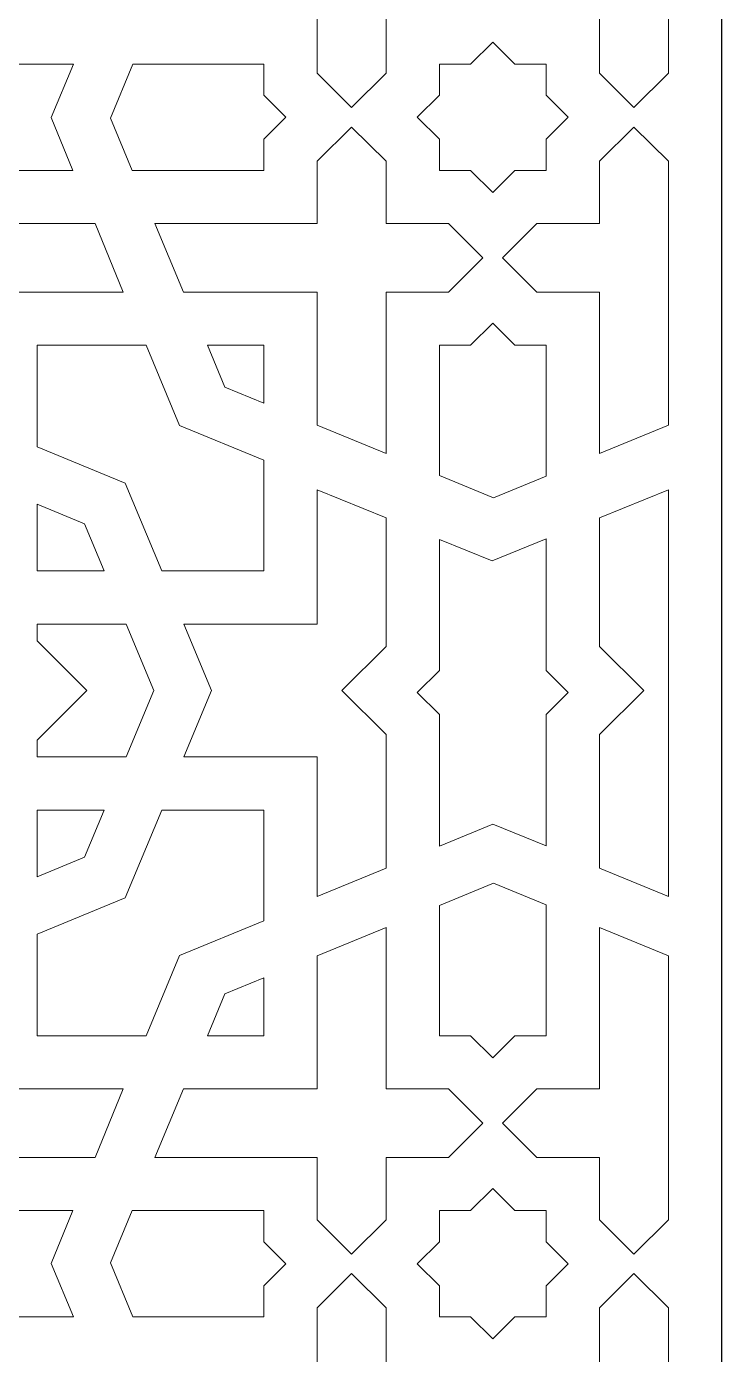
# Model space of a CAD drawing. Header units: millimetres. Extents: x -336 to 403, y -1299 to 1030.
# Drawn here: x 82 to 403, y -706 to -92 of the extents above; entities that cross this region are included whole.
import ezdxf

# ---------------------------------------------------------------- set-up
doc = ezdxf.new("R2010")
doc.units = ezdxf.units.MM
doc.header["$MEASUREMENT"] = 0
doc.layers.add('Plan 1', color=7, linetype='Continuous')

msp = doc.modelspace()

# ---------------------------------------------------------------- linework, layer by layer
msp.add_lwpolyline([(-335.87, 1030.36), (403.21, 1030.36), (403.21, -1298.6), (-335.87, -1298.6)], close=True)
at = {"layer": 'Plan 1', "color": 250, "lineweight": 20}
for points, knots in [([(248.23, -53.44), (248.23, -53.44), (277.12, -53.44), (277.12, -53.44), (277.12, -53.44), (277.12, -53.44), (293.02, -69.27), (293.02, -69.27), (293.02, -69.27), (293.02, -69.27), (277.12, -85.1), (277.12, -85.1), (277.12, -85.1), (277.12, -85.1), (248.23, -85.1), (248.23, -85.1), (248.23, -85.1), (248.23, -85.1), (248.23, -85.1), (248.23, -85.1), (248.23, -85.1), (248.23, -85.1), (248.23, -85.1), (248.23, -85.1), (248.23, -85.1), (248.23, -85.1), (248.23, -113.85), (248.23, -113.85), (248.23, -113.85), (248.23, -113.85), (232.32, -129.68), (232.32, -129.68), (232.32, -129.68), (232.32, -129.68), (216.42, -113.85), (216.42, -113.85), (216.42, -113.85), (216.42, -113.85), (216.42, -85.1), (216.42, -85.1), (216.42, -85.1), (216.42, -85.1), (142.28, -85.1), (142.28, -85.1), (142.28, -85.1), (142.28, -85.1), (142.28, -85.1), (142.28, -85.1), (142.28, -85.1), (142.28, -85.1), (141.46, -85.1), (141.46, -85.1), (141.46, -85.1), (141.46, -85.1), (154.64, -53.44), (154.64, -53.44), (154.64, -53.44), (154.64, -53.44), (155.46, -53.44), (155.46, -53.44), (155.46, -53.44), (155.46, -53.44), (155.46, -53.44), (155.46, -53.44), (155.46, -53.44), (155.46, -53.44), (216.42, -53.44), (216.42, -53.44), (216.42, -53.44), (216.42, -53.44), (216.42, 7.23), (216.42, 7.23), (216.42, 7.23), (216.42, 7.23), (216.42, 7.23), (216.42, 7.23), (216.42, 7.23), (216.42, 7.23), (216.42, 8.05), (216.42, 8.05), (216.42, 8.05), (216.42, 8.05), (248.23, 21.16), (248.23, 21.16), (248.23, 21.16), (248.23, 21.16), (248.23, 20.35), (248.23, 20.35), (248.23, 20.35), (248.23, 20.35), (248.23, 20.35), (248.23, 20.35), (248.23, 20.35), (248.23, 20.35), (248.23, -53.44), (248.23, -53.44)], [0, 0, 0, 0, 0.04, 0.04, 0.04, 0.04, 0.08, 0.08, 0.08, 0.08, 0.12, 0.12, 0.12, 0.12, 0.16, 0.16, 0.16, 0.16, 0.2, 0.2, 0.2, 0.2, 0.24, 0.24, 0.24, 0.24, 0.28, 0.28, 0.28, 0.28, 0.32, 0.32, 0.32, 0.32, 0.36, 0.36, 0.36, 0.36, 0.4, 0.4, 0.4, 0.4, 0.44, 0.44, 0.44, 0.44, 0.48, 0.48, 0.48, 0.48, 0.52, 0.52, 0.52, 0.52, 0.56, 0.56, 0.56, 0.56, 0.6, 0.6, 0.6, 0.6, 0.64, 0.64, 0.64, 0.64, 0.68, 0.68, 0.68, 0.68, 0.72, 0.72, 0.72, 0.72, 0.76, 0.76, 0.76, 0.76, 0.8, 0.8, 0.8, 0.8, 0.84, 0.84, 0.84, 0.84, 0.88, 0.88, 0.88, 0.88, 0.92, 0.92, 0.92, 0.92, 1, 1, 1, 1]), ([(346.86, -53.44), (346.86, -53.44), (317.97, -53.44), (317.97, -53.44), (317.97, -53.44), (317.97, -53.44), (302.07, -69.27), (302.07, -69.27), (302.07, -69.27), (302.07, -69.27), (317.97, -85.1), (317.97, -85.1), (317.97, -85.1), (317.97, -85.1), (346.86, -85.1), (346.86, -85.1), (346.86, -85.1), (346.86, -85.1), (346.86, -85.1), (346.86, -85.1), (346.86, -85.1), (346.86, -85.1), (346.86, -85.1), (346.86, -85.1), (346.86, -85.1), (346.86, -85.1), (346.86, -113.85), (346.86, -113.85), (346.86, -113.85), (346.86, -113.85), (362.77, -129.68), (362.77, -129.68), (362.77, -129.68), (362.77, -129.68), (378.67, -113.85), (378.67, -113.85), (378.67, -113.85), (378.67, -113.85), (378.67, -85.1), (378.67, -85.1), (378.67, -85.1), (378.67, -85.1), (378.67, -53.44), (378.67, -53.44), (378.67, -53.44), (378.67, -53.44), (378.67, 7.23), (378.67, 7.23), (378.67, 7.23), (378.67, 7.23), (378.67, 7.23), (378.67, 7.23), (378.67, 7.23), (378.67, 7.23), (378.67, 8.05), (378.67, 8.05), (378.67, 8.05), (378.67, 8.05), (346.86, 21.16), (346.86, 21.16), (346.86, 21.16), (346.86, 21.16), (346.86, 20.35), (346.86, 20.35), (346.86, 20.35), (346.86, 20.35), (346.86, 20.35), (346.86, 20.35), (346.86, 20.35), (346.86, 20.35), (346.86, -53.44), (346.86, -53.44)], [0, 0, 0, 0, 0.052632, 0.052632, 0.052632, 0.052632, 0.105263, 0.105263, 0.105263, 0.105263, 0.157895, 0.157895, 0.157895, 0.157895, 0.210526, 0.210526, 0.210526, 0.210526, 0.263158, 0.263158, 0.263158, 0.263158, 0.315789, 0.315789, 0.315789, 0.315789, 0.368421, 0.368421, 0.368421, 0.368421, 0.421053, 0.421053, 0.421053, 0.421053, 0.473684, 0.473684, 0.473684, 0.473684, 0.526316, 0.526316, 0.526316, 0.526316, 0.578947, 0.578947, 0.578947, 0.578947, 0.631579, 0.631579, 0.631579, 0.631579, 0.684211, 0.684211, 0.684211, 0.684211, 0.736842, 0.736842, 0.736842, 0.736842, 0.789474, 0.789474, 0.789474, 0.789474, 0.842105, 0.842105, 0.842105, 0.842105, 0.894737, 0.894737, 0.894737, 0.894737, 1, 1, 1, 1]), ([(22.17, -109.64), (22.17, -109.64), (32.39, -99.48), (32.39, -99.48), (32.39, -99.48), (32.39, -99.48), (42.6, -109.64), (42.6, -109.64), (42.6, -109.64), (42.6, -109.64), (103.77, -109.64), (103.77, -109.64), (103.77, -109.64), (103.77, -109.64), (93.53, -134.25), (93.53, -134.25), (93.53, -134.25), (93.53, -134.25), (103.57, -158.73), (103.57, -158.73), (103.57, -158.73), (103.57, -158.73), (42.6, -158.73), (42.6, -158.73), (42.6, -158.73), (42.6, -158.73), (32.39, -168.89), (32.39, -168.89), (32.39, -168.89), (32.39, -168.89), (22.17, -158.73), (22.17, -158.73), (22.17, -158.73), (22.17, -158.73), (-38.99, -158.73), (-38.99, -158.73), (-38.99, -158.73), (-38.99, -158.73), (-28.66, -133.9), (-28.66, -133.9), (-28.66, -133.9), (-28.66, -133.9), (-38.62, -109.64), (-38.62, -109.64), (-38.62, -109.64), (-38.62, -109.64), (22.17, -109.64), (22.17, -109.64)], [0, 0, 0, 0, 0.076923, 0.076923, 0.076923, 0.076923, 0.153846, 0.153846, 0.153846, 0.153846, 0.230769, 0.230769, 0.230769, 0.230769, 0.307692, 0.307692, 0.307692, 0.307692, 0.384615, 0.384615, 0.384615, 0.384615, 0.461538, 0.461538, 0.461538, 0.461538, 0.538462, 0.538462, 0.538462, 0.538462, 0.615385, 0.615385, 0.615385, 0.615385, 0.692308, 0.692308, 0.692308, 0.692308, 0.769231, 0.769231, 0.769231, 0.769231, 0.846154, 0.846154, 0.846154, 0.846154, 1, 1, 1, 1]), ([(322.2, -158.73), (322.2, -158.73), (307.76, -158.73), (307.76, -158.73), (307.76, -158.73), (307.76, -158.73), (297.54, -168.89), (297.54, -168.89), (297.54, -168.89), (297.54, -168.89), (287.33, -158.73), (287.33, -158.73), (287.33, -158.73), (287.33, -158.73), (272.89, -158.73), (272.89, -158.73), (272.89, -158.73), (272.89, -158.73), (272.89, -144.35), (272.89, -144.35), (272.89, -144.35), (272.89, -144.35), (262.67, -134.18), (262.67, -134.18), (262.67, -134.18), (262.67, -134.18), (272.89, -124.02), (272.89, -124.02), (272.89, -124.02), (272.89, -124.02), (272.89, -109.64), (272.89, -109.64), (272.89, -109.64), (272.89, -109.64), (287.33, -109.64), (287.33, -109.64), (287.33, -109.64), (287.33, -109.64), (297.54, -99.48), (297.54, -99.48), (297.54, -99.48), (297.54, -99.48), (307.76, -109.64), (307.76, -109.64), (307.76, -109.64), (307.76, -109.64), (322.2, -109.64), (322.2, -109.64), (322.2, -109.64), (322.2, -109.64), (322.2, -124.02), (322.2, -124.02), (322.2, -124.02), (322.2, -124.02), (332.42, -134.18), (332.42, -134.18), (332.42, -134.18), (332.42, -134.18), (322.2, -144.35), (322.2, -144.35), (322.2, -144.35), (322.2, -144.35), (322.2, -158.73), (322.2, -158.73)], [0, 0, 0, 0, 0.058824, 0.058824, 0.058824, 0.058824, 0.117647, 0.117647, 0.117647, 0.117647, 0.176471, 0.176471, 0.176471, 0.176471, 0.235294, 0.235294, 0.235294, 0.235294, 0.294118, 0.294118, 0.294118, 0.294118, 0.352941, 0.352941, 0.352941, 0.352941, 0.411765, 0.411765, 0.411765, 0.411765, 0.470588, 0.470588, 0.470588, 0.470588, 0.529412, 0.529412, 0.529412, 0.529412, 0.588235, 0.588235, 0.588235, 0.588235, 0.647059, 0.647059, 0.647059, 0.647059, 0.705882, 0.705882, 0.705882, 0.705882, 0.764706, 0.764706, 0.764706, 0.764706, 0.823529, 0.823529, 0.823529, 0.823529, 0.882353, 0.882353, 0.882353, 0.882353, 1, 1, 1, 1]), ([(191.76, -109.64), (191.76, -109.64), (191.76, -124.02), (191.76, -124.02), (191.76, -124.02), (191.76, -124.02), (201.97, -134.18), (201.97, -134.18), (201.97, -134.18), (201.97, -134.18), (191.76, -144.35), (191.76, -144.35), (191.76, -144.35), (191.76, -144.35), (191.76, -158.73), (191.76, -158.73), (191.76, -158.73), (191.76, -158.73), (130.91, -158.73), (130.91, -158.73), (130.91, -158.73), (130.91, -158.73), (120.87, -134.59), (120.87, -134.59), (120.87, -134.59), (120.87, -134.59), (131.25, -109.64), (131.25, -109.64), (131.25, -109.64), (131.25, -109.64), (191.76, -109.64), (191.76, -109.64)], [0, 0, 0, 0, 0.111111, 0.111111, 0.111111, 0.111111, 0.222222, 0.222222, 0.222222, 0.222222, 0.333333, 0.333333, 0.333333, 0.333333, 0.444444, 0.444444, 0.444444, 0.444444, 0.555556, 0.555556, 0.555556, 0.555556, 0.666667, 0.666667, 0.666667, 0.666667, 0.777778, 0.777778, 0.777778, 0.777778, 1, 1, 1, 1]), ([(248.23, -214.93), (248.23, -214.93), (277.12, -214.93), (277.12, -214.93), (277.12, -214.93), (277.12, -214.93), (293.02, -199.1), (293.02, -199.1), (293.02, -199.1), (293.02, -199.1), (277.12, -183.27), (277.12, -183.27), (277.12, -183.27), (277.12, -183.27), (248.23, -183.27), (248.23, -183.27), (248.23, -183.27), (248.23, -183.27), (248.23, -183.27), (248.23, -183.27), (248.23, -183.27), (248.23, -183.27), (248.23, -183.27), (248.23, -183.27), (248.23, -183.27), (248.23, -183.27), (248.23, -154.52), (248.23, -154.52), (248.23, -154.52), (248.23, -154.52), (232.32, -138.69), (232.32, -138.69), (232.32, -138.69), (232.32, -138.69), (216.42, -154.52), (216.42, -154.52), (216.42, -154.52), (216.42, -154.52), (216.42, -183.27), (216.42, -183.27), (216.42, -183.27), (216.42, -183.27), (142.28, -183.27), (142.28, -183.27), (142.28, -183.27), (142.28, -183.27), (142.28, -183.27), (142.28, -183.27), (142.28, -183.27), (142.28, -183.27), (141.46, -183.27), (141.46, -183.27), (141.46, -183.27), (141.46, -183.27), (154.64, -214.93), (154.64, -214.93), (154.64, -214.93), (154.64, -214.93), (155.46, -214.93), (155.46, -214.93), (155.46, -214.93), (155.46, -214.93), (155.46, -214.93), (155.46, -214.93), (155.46, -214.93), (155.46, -214.93), (216.42, -214.93), (216.42, -214.93), (216.42, -214.93), (216.42, -214.93), (216.42, -275.6), (216.42, -275.6), (216.42, -275.6), (216.42, -275.6), (216.42, -275.6), (216.42, -275.6), (216.42, -275.6), (216.42, -275.6), (216.42, -276.42), (216.42, -276.42), (216.42, -276.42), (216.42, -276.42), (248.23, -289.53), (248.23, -289.53), (248.23, -289.53), (248.23, -289.53), (248.23, -288.72), (248.23, -288.72), (248.23, -288.72), (248.23, -288.72), (248.23, -288.72), (248.23, -288.72), (248.23, -288.72), (248.23, -288.72), (248.23, -214.93), (248.23, -214.93)], [0, 0, 0, 0, 0.04, 0.04, 0.04, 0.04, 0.08, 0.08, 0.08, 0.08, 0.12, 0.12, 0.12, 0.12, 0.16, 0.16, 0.16, 0.16, 0.2, 0.2, 0.2, 0.2, 0.24, 0.24, 0.24, 0.24, 0.28, 0.28, 0.28, 0.28, 0.32, 0.32, 0.32, 0.32, 0.36, 0.36, 0.36, 0.36, 0.4, 0.4, 0.4, 0.4, 0.44, 0.44, 0.44, 0.44, 0.48, 0.48, 0.48, 0.48, 0.52, 0.52, 0.52, 0.52, 0.56, 0.56, 0.56, 0.56, 0.6, 0.6, 0.6, 0.6, 0.64, 0.64, 0.64, 0.64, 0.68, 0.68, 0.68, 0.68, 0.72, 0.72, 0.72, 0.72, 0.76, 0.76, 0.76, 0.76, 0.8, 0.8, 0.8, 0.8, 0.84, 0.84, 0.84, 0.84, 0.88, 0.88, 0.88, 0.88, 0.92, 0.92, 0.92, 0.92, 1, 1, 1, 1]), ([(346.86, -214.93), (346.86, -214.93), (317.97, -214.93), (317.97, -214.93), (317.97, -214.93), (317.97, -214.93), (302.07, -199.1), (302.07, -199.1), (302.07, -199.1), (302.07, -199.1), (317.97, -183.27), (317.97, -183.27), (317.97, -183.27), (317.97, -183.27), (346.86, -183.27), (346.86, -183.27), (346.86, -183.27), (346.86, -183.27), (346.86, -183.27), (346.86, -183.27), (346.86, -183.27), (346.86, -183.27), (346.86, -183.27), (346.86, -183.27), (346.86, -183.27), (346.86, -183.27), (346.86, -154.52), (346.86, -154.52), (346.86, -154.52), (346.86, -154.52), (362.77, -138.69), (362.77, -138.69), (362.77, -138.69), (362.77, -138.69), (378.67, -154.52), (378.67, -154.52), (378.67, -154.52), (378.67, -154.52), (378.67, -183.27), (378.67, -183.27), (378.67, -183.27), (378.67, -183.27), (378.67, -214.93), (378.67, -214.93), (378.67, -214.93), (378.67, -214.93), (378.67, -275.6), (378.67, -275.6), (378.67, -275.6), (378.67, -275.6), (378.67, -275.6), (378.67, -275.6), (378.67, -275.6), (378.67, -275.6), (378.67, -276.42), (378.67, -276.42), (378.67, -276.42), (378.67, -276.42), (346.86, -289.53), (346.86, -289.53), (346.86, -289.53), (346.86, -289.53), (346.86, -288.72), (346.86, -288.72), (346.86, -288.72), (346.86, -288.72), (346.86, -288.72), (346.86, -288.72), (346.86, -288.72), (346.86, -288.72), (346.86, -214.93), (346.86, -214.93)], [0, 0, 0, 0, 0.052632, 0.052632, 0.052632, 0.052632, 0.105263, 0.105263, 0.105263, 0.105263, 0.157895, 0.157895, 0.157895, 0.157895, 0.210526, 0.210526, 0.210526, 0.210526, 0.263158, 0.263158, 0.263158, 0.263158, 0.315789, 0.315789, 0.315789, 0.315789, 0.368421, 0.368421, 0.368421, 0.368421, 0.421053, 0.421053, 0.421053, 0.421053, 0.473684, 0.473684, 0.473684, 0.473684, 0.526316, 0.526316, 0.526316, 0.526316, 0.578947, 0.578947, 0.578947, 0.578947, 0.631579, 0.631579, 0.631579, 0.631579, 0.684211, 0.684211, 0.684211, 0.684211, 0.736842, 0.736842, 0.736842, 0.736842, 0.789474, 0.789474, 0.789474, 0.789474, 0.842105, 0.842105, 0.842105, 0.842105, 0.894737, 0.894737, 0.894737, 0.894737, 1, 1, 1, 1]), ([(126.83, -214.93), (126.83, -214.93), (113.84, -183.27), (113.84, -183.27), (113.84, -183.27), (113.84, -183.27), (54.1, -183.27), (54.1, -183.27), (54.1, -183.27), (54.1, -183.27), (33.67, -203.6), (33.67, -203.6), (33.67, -203.6), (33.67, -203.6), (13.24, -183.27), (13.24, -183.27), (13.24, -183.27), (13.24, -183.27), (-48.83, -183.27), (-48.83, -183.27), (-48.83, -183.27), (-48.83, -183.27), (-62.01, -214.93), (-62.01, -214.93), (-62.01, -214.93), (-62.01, -214.93), (2.85, -214.93), (2.85, -214.93), (2.85, -214.93), (2.85, -214.93), (2.85, -276.22), (2.85, -276.22), (2.85, -276.22), (2.85, -276.22), (33.67, -263.51), (33.67, -263.51), (33.67, -263.51), (33.67, -263.51), (64.49, -276.22), (64.49, -276.22), (64.49, -276.22), (64.49, -276.22), (64.49, -214.93), (64.49, -214.93), (64.49, -214.93), (64.49, -214.93), (126.83, -214.93), (126.83, -214.93)], [0, 0, 0, 0, 0.076923, 0.076923, 0.076923, 0.076923, 0.153846, 0.153846, 0.153846, 0.153846, 0.230769, 0.230769, 0.230769, 0.230769, 0.307692, 0.307692, 0.307692, 0.307692, 0.384615, 0.384615, 0.384615, 0.384615, 0.461538, 0.461538, 0.461538, 0.461538, 0.538462, 0.538462, 0.538462, 0.538462, 0.615385, 0.615385, 0.615385, 0.615385, 0.692308, 0.692308, 0.692308, 0.692308, 0.769231, 0.769231, 0.769231, 0.769231, 0.846154, 0.846154, 0.846154, 0.846154, 1, 1, 1, 1]), ([(272.89, -239.47), (272.89, -239.47), (287.33, -239.47), (287.33, -239.47), (287.33, -239.47), (287.33, -239.47), (297.54, -229.31), (297.54, -229.31), (297.54, -229.31), (297.54, -229.31), (307.76, -239.47), (307.76, -239.47), (307.76, -239.47), (307.76, -239.47), (322.2, -239.47), (322.2, -239.47), (322.2, -239.47), (322.2, -239.47), (322.2, -300.04), (322.2, -300.04), (322.2, -300.04), (322.2, -300.04), (297.95, -310.03), (297.95, -310.03), (297.95, -310.03), (297.95, -310.03), (272.89, -299.7), (272.89, -299.7), (272.89, -299.7), (272.89, -299.7), (272.89, -239.47), (272.89, -239.47)], [0, 0, 0, 0, 0.111111, 0.111111, 0.111111, 0.111111, 0.222222, 0.222222, 0.222222, 0.222222, 0.333333, 0.333333, 0.333333, 0.333333, 0.444444, 0.444444, 0.444444, 0.444444, 0.555556, 0.555556, 0.555556, 0.555556, 0.666667, 0.666667, 0.666667, 0.666667, 0.777778, 0.777778, 0.777778, 0.777778, 1, 1, 1, 1]), ([(86.96, -239.47), (86.96, -239.47), (86.96, -286.38), (86.96, -286.38), (86.96, -286.38), (86.96, -286.38), (127.74, -303.19), (127.74, -303.19), (127.74, -303.19), (127.74, -303.19), (144.63, -343.78), (144.63, -343.78), (144.63, -343.78), (144.63, -343.78), (191.76, -343.78), (191.76, -343.78), (191.76, -343.78), (191.76, -343.78), (191.76, -292.58), (191.76, -292.58), (191.76, -292.58), (191.76, -292.58), (152.79, -276.52), (152.79, -276.52), (152.79, -276.52), (152.79, -276.52), (137.37, -239.47), (137.37, -239.47), (137.37, -239.47), (137.37, -239.47), (86.96, -239.47), (86.96, -239.47)], [0, 0, 0, 0, 0.111111, 0.111111, 0.111111, 0.111111, 0.222222, 0.222222, 0.222222, 0.222222, 0.333333, 0.333333, 0.333333, 0.333333, 0.444444, 0.444444, 0.444444, 0.444444, 0.555556, 0.555556, 0.555556, 0.555556, 0.666667, 0.666667, 0.666667, 0.666667, 0.777778, 0.777778, 0.777778, 0.777778, 1, 1, 1, 1]), ([(165.67, -239.47), (165.67, -239.47), (173.72, -258.82), (173.72, -258.82), (173.72, -258.82), (173.72, -258.82), (191.76, -266.25), (191.76, -266.25), (191.76, -266.25), (191.76, -266.25), (191.76, -239.47), (191.76, -239.47), (191.76, -239.47), (191.76, -239.47), (165.67, -239.47), (165.67, -239.47)], [0, 0, 0, 0, 0.2, 0.2, 0.2, 0.2, 0.4, 0.4, 0.4, 0.4, 0.6, 0.6, 0.6, 0.6, 1, 1, 1, 1]), ([(216.42, -306.28), (216.42, -306.28), (248.23, -319.21), (248.23, -319.21), (248.23, -319.21), (248.23, -319.21), (248.23, -378.67), (248.23, -378.67), (248.23, -378.67), (248.23, -378.67), (227.8, -399), (227.8, -399), (227.8, -399), (227.8, -399), (248.23, -419.33), (248.23, -419.33), (248.23, -419.33), (248.23, -419.33), (248.23, -481.11), (248.23, -481.11), (248.23, -481.11), (248.23, -481.11), (216.42, -494.23), (216.42, -494.23), (216.42, -494.23), (216.42, -494.23), (216.42, -429.68), (216.42, -429.68), (216.42, -429.68), (216.42, -429.68), (154.84, -429.68), (154.84, -429.68), (154.84, -429.68), (154.84, -429.68), (167.61, -399), (167.61, -399), (167.61, -399), (167.61, -399), (154.84, -368.32), (154.84, -368.32), (154.84, -368.32), (154.84, -368.32), (216.42, -368.32), (216.42, -368.32), (216.42, -368.32), (216.42, -368.32), (216.42, -306.28), (216.42, -306.28)], [0, 0, 0, 0, 0.076923, 0.076923, 0.076923, 0.076923, 0.153846, 0.153846, 0.153846, 0.153846, 0.230769, 0.230769, 0.230769, 0.230769, 0.307692, 0.307692, 0.307692, 0.307692, 0.384615, 0.384615, 0.384615, 0.384615, 0.461538, 0.461538, 0.461538, 0.461538, 0.538462, 0.538462, 0.538462, 0.538462, 0.615385, 0.615385, 0.615385, 0.615385, 0.692308, 0.692308, 0.692308, 0.692308, 0.769231, 0.769231, 0.769231, 0.769231, 0.846154, 0.846154, 0.846154, 0.846154, 1, 1, 1, 1]), ([(378.67, -306.28), (378.67, -306.28), (346.86, -319.21), (346.86, -319.21), (346.86, -319.21), (346.86, -319.21), (346.86, -378.67), (346.86, -378.67), (346.86, -378.67), (346.86, -378.67), (367.29, -399), (367.29, -399), (367.29, -399), (367.29, -399), (346.86, -419.33), (346.86, -419.33), (346.86, -419.33), (346.86, -419.33), (346.86, -481.11), (346.86, -481.11), (346.86, -481.11), (346.86, -481.11), (378.67, -494.23), (378.67, -494.23), (378.67, -494.23), (378.67, -494.23), (378.67, -429.68), (378.67, -429.68), (378.67, -429.68), (378.67, -429.68), (378.67, -368.32), (378.67, -368.32), (378.67, -368.32), (378.67, -368.32), (378.67, -306.28), (378.67, -306.28)], [0, 0, 0, 0, 0.1, 0.1, 0.1, 0.1, 0.2, 0.2, 0.2, 0.2, 0.3, 0.3, 0.3, 0.3, 0.4, 0.4, 0.4, 0.4, 0.5, 0.5, 0.5, 0.5, 0.6, 0.6, 0.6, 0.6, 0.7, 0.7, 0.7, 0.7, 0.8, 0.8, 0.8, 0.8, 1, 1, 1, 1]), ([(86.96, -343.78), (86.96, -343.78), (117.94, -343.78), (117.94, -343.78), (117.94, -343.78), (117.94, -343.78), (108.86, -321.98), (108.86, -321.98), (108.86, -321.98), (108.86, -321.98), (86.96, -312.95), (86.96, -312.95), (86.96, -312.95), (86.96, -312.95), (86.96, -343.78), (86.96, -343.78)], [0, 0, 0, 0, 0.2, 0.2, 0.2, 0.2, 0.4, 0.4, 0.4, 0.4, 0.6, 0.6, 0.6, 0.6, 1, 1, 1, 1]), ([(272.89, -389.74), (272.89, -389.74), (262.67, -399.9), (262.67, -399.9), (262.67, -399.9), (262.67, -399.9), (272.89, -410.07), (272.89, -410.07), (272.89, -410.07), (272.89, -410.07), (272.89, -470.95), (272.89, -470.95), (272.89, -470.95), (272.89, -470.95), (297.61, -460.75), (297.61, -460.75), (297.61, -460.75), (297.61, -460.75), (322.2, -470.75), (322.2, -470.75), (322.2, -470.75), (322.2, -470.75), (322.2, -410.07), (322.2, -410.07), (322.2, -410.07), (322.2, -410.07), (332.42, -399.9), (332.42, -399.9), (332.42, -399.9), (332.42, -399.9), (322.2, -389.74), (322.2, -389.74), (322.2, -389.74), (322.2, -389.74), (322.2, -328.86), (322.2, -328.86), (322.2, -328.86), (322.2, -328.86), (297.26, -339.14), (297.26, -339.14), (297.26, -339.14), (297.26, -339.14), (272.89, -329.23), (272.89, -329.23), (272.89, -329.23), (272.89, -329.23), (272.89, -389.74), (272.89, -389.74)], [0, 0, 0, 0, 0.076923, 0.076923, 0.076923, 0.076923, 0.153846, 0.153846, 0.153846, 0.153846, 0.230769, 0.230769, 0.230769, 0.230769, 0.307692, 0.307692, 0.307692, 0.307692, 0.384615, 0.384615, 0.384615, 0.384615, 0.461538, 0.461538, 0.461538, 0.461538, 0.538462, 0.538462, 0.538462, 0.538462, 0.615385, 0.615385, 0.615385, 0.615385, 0.692308, 0.692308, 0.692308, 0.692308, 0.769231, 0.769231, 0.769231, 0.769231, 0.846154, 0.846154, 0.846154, 0.846154, 1, 1, 1, 1]), ([(86.96, -368.32), (86.96, -368.32), (86.96, -376.13), (86.96, -376.13), (86.96, -376.13), (86.96, -376.13), (109.94, -399), (109.94, -399), (109.94, -399), (109.94, -399), (86.96, -421.87), (86.96, -421.87), (86.96, -421.87), (86.96, -421.87), (86.96, -429.68), (86.96, -429.68), (86.96, -429.68), (86.96, -429.68), (128.15, -429.68), (128.15, -429.68), (128.15, -429.68), (128.15, -429.68), (140.92, -399), (140.92, -399), (140.92, -399), (140.92, -399), (128.15, -368.32), (128.15, -368.32), (128.15, -368.32), (128.15, -368.32), (86.96, -368.32), (86.96, -368.32)], [0, 0, 0, 0, 0.111111, 0.111111, 0.111111, 0.111111, 0.222222, 0.222222, 0.222222, 0.222222, 0.333333, 0.333333, 0.333333, 0.333333, 0.444444, 0.444444, 0.444444, 0.444444, 0.555556, 0.555556, 0.555556, 0.555556, 0.666667, 0.666667, 0.666667, 0.666667, 0.777778, 0.777778, 0.777778, 0.777778, 1, 1, 1, 1]), ([(86.96, -558.52), (86.96, -558.52), (86.96, -511.61), (86.96, -511.61), (86.96, -511.61), (86.96, -511.61), (127.74, -494.8), (127.74, -494.8), (127.74, -494.8), (127.74, -494.8), (144.63, -454.22), (144.63, -454.22), (144.63, -454.22), (144.63, -454.22), (191.76, -454.22), (191.76, -454.22), (191.76, -454.22), (191.76, -454.22), (191.76, -505.41), (191.76, -505.41), (191.76, -505.41), (191.76, -505.41), (152.79, -521.48), (152.79, -521.48), (152.79, -521.48), (152.79, -521.48), (137.37, -558.52), (137.37, -558.52), (137.37, -558.52), (137.37, -558.52), (86.96, -558.52), (86.96, -558.52)], [0, 0, 0, 0, 0.111111, 0.111111, 0.111111, 0.111111, 0.222222, 0.222222, 0.222222, 0.222222, 0.333333, 0.333333, 0.333333, 0.333333, 0.444444, 0.444444, 0.444444, 0.444444, 0.555556, 0.555556, 0.555556, 0.555556, 0.666667, 0.666667, 0.666667, 0.666667, 0.777778, 0.777778, 0.777778, 0.777778, 1, 1, 1, 1]), ([(86.96, -454.22), (86.96, -454.22), (117.94, -454.22), (117.94, -454.22), (117.94, -454.22), (117.94, -454.22), (108.86, -476.02), (108.86, -476.02), (108.86, -476.02), (108.86, -476.02), (86.96, -485.05), (86.96, -485.05), (86.96, -485.05), (86.96, -485.05), (86.96, -454.22), (86.96, -454.22)], [0, 0, 0, 0, 0.2, 0.2, 0.2, 0.2, 0.4, 0.4, 0.4, 0.4, 0.6, 0.6, 0.6, 0.6, 1, 1, 1, 1]), ([(272.89, -558.52), (272.89, -558.52), (287.33, -558.52), (287.33, -558.52), (287.33, -558.52), (287.33, -558.52), (297.54, -568.69), (297.54, -568.69), (297.54, -568.69), (297.54, -568.69), (307.76, -558.52), (307.76, -558.52), (307.76, -558.52), (307.76, -558.52), (322.2, -558.52), (322.2, -558.52), (322.2, -558.52), (322.2, -558.52), (322.2, -497.96), (322.2, -497.96), (322.2, -497.96), (322.2, -497.96), (297.95, -487.96), (297.95, -487.96), (297.95, -487.96), (297.95, -487.96), (272.89, -498.3), (272.89, -498.3), (272.89, -498.3), (272.89, -498.3), (272.89, -558.52), (272.89, -558.52)], [0, 0, 0, 0, 0.111111, 0.111111, 0.111111, 0.111111, 0.222222, 0.222222, 0.222222, 0.222222, 0.333333, 0.333333, 0.333333, 0.333333, 0.444444, 0.444444, 0.444444, 0.444444, 0.555556, 0.555556, 0.555556, 0.555556, 0.666667, 0.666667, 0.666667, 0.666667, 0.777778, 0.777778, 0.777778, 0.777778, 1, 1, 1, 1]), ([(248.23, -583.07), (248.23, -583.07), (277.12, -583.07), (277.12, -583.07), (277.12, -583.07), (277.12, -583.07), (293.02, -598.9), (293.02, -598.9), (293.02, -598.9), (293.02, -598.9), (277.12, -614.73), (277.12, -614.73), (277.12, -614.73), (277.12, -614.73), (248.23, -614.73), (248.23, -614.73), (248.23, -614.73), (248.23, -614.73), (248.23, -614.73), (248.23, -614.73), (248.23, -614.73), (248.23, -614.73), (248.23, -614.73), (248.23, -614.73), (248.23, -614.73), (248.23, -614.73), (248.23, -643.48), (248.23, -643.48), (248.23, -643.48), (248.23, -643.48), (232.32, -659.31), (232.32, -659.31), (232.32, -659.31), (232.32, -659.31), (216.42, -643.48), (216.42, -643.48), (216.42, -643.48), (216.42, -643.48), (216.42, -614.73), (216.42, -614.73), (216.42, -614.73), (216.42, -614.73), (142.28, -614.73), (142.28, -614.73), (142.28, -614.73), (142.28, -614.73), (142.28, -614.73), (142.28, -614.73), (142.28, -614.73), (142.28, -614.73), (141.46, -614.73), (141.46, -614.73), (141.46, -614.73), (141.46, -614.73), (154.64, -583.07), (154.64, -583.07), (154.64, -583.07), (154.64, -583.07), (155.46, -583.07), (155.46, -583.07), (155.46, -583.07), (155.46, -583.07), (155.46, -583.07), (155.46, -583.07), (155.46, -583.07), (155.46, -583.07), (216.42, -583.07), (216.42, -583.07), (216.42, -583.07), (216.42, -583.07), (216.42, -522.39), (216.42, -522.39), (216.42, -522.39), (216.42, -522.39), (216.42, -522.39), (216.42, -522.39), (216.42, -522.39), (216.42, -522.39), (216.42, -521.58), (216.42, -521.58), (216.42, -521.58), (216.42, -521.58), (248.23, -508.46), (248.23, -508.46), (248.23, -508.46), (248.23, -508.46), (248.23, -509.28), (248.23, -509.28), (248.23, -509.28), (248.23, -509.28), (248.23, -509.28), (248.23, -509.28), (248.23, -509.28), (248.23, -509.28), (248.23, -583.07), (248.23, -583.07)], [0, 0, 0, 0, 0.04, 0.04, 0.04, 0.04, 0.08, 0.08, 0.08, 0.08, 0.12, 0.12, 0.12, 0.12, 0.16, 0.16, 0.16, 0.16, 0.2, 0.2, 0.2, 0.2, 0.24, 0.24, 0.24, 0.24, 0.28, 0.28, 0.28, 0.28, 0.32, 0.32, 0.32, 0.32, 0.36, 0.36, 0.36, 0.36, 0.4, 0.4, 0.4, 0.4, 0.44, 0.44, 0.44, 0.44, 0.48, 0.48, 0.48, 0.48, 0.52, 0.52, 0.52, 0.52, 0.56, 0.56, 0.56, 0.56, 0.6, 0.6, 0.6, 0.6, 0.64, 0.64, 0.64, 0.64, 0.68, 0.68, 0.68, 0.68, 0.72, 0.72, 0.72, 0.72, 0.76, 0.76, 0.76, 0.76, 0.8, 0.8, 0.8, 0.8, 0.84, 0.84, 0.84, 0.84, 0.88, 0.88, 0.88, 0.88, 0.92, 0.92, 0.92, 0.92, 1, 1, 1, 1]), ([(346.86, -583.07), (346.86, -583.07), (317.97, -583.07), (317.97, -583.07), (317.97, -583.07), (317.97, -583.07), (302.07, -598.9), (302.07, -598.9), (302.07, -598.9), (302.07, -598.9), (317.97, -614.73), (317.97, -614.73), (317.97, -614.73), (317.97, -614.73), (346.86, -614.73), (346.86, -614.73), (346.86, -614.73), (346.86, -614.73), (346.86, -614.73), (346.86, -614.73), (346.86, -614.73), (346.86, -614.73), (346.86, -614.73), (346.86, -614.73), (346.86, -614.73), (346.86, -614.73), (346.86, -643.48), (346.86, -643.48), (346.86, -643.48), (346.86, -643.48), (362.77, -659.31), (362.77, -659.31), (362.77, -659.31), (362.77, -659.31), (378.67, -643.48), (378.67, -643.48), (378.67, -643.48), (378.67, -643.48), (378.67, -614.73), (378.67, -614.73), (378.67, -614.73), (378.67, -614.73), (378.67, -583.07), (378.67, -583.07), (378.67, -583.07), (378.67, -583.07), (378.67, -522.39), (378.67, -522.39), (378.67, -522.39), (378.67, -522.39), (378.67, -522.39), (378.67, -522.39), (378.67, -522.39), (378.67, -522.39), (378.67, -521.58), (378.67, -521.58), (378.67, -521.58), (378.67, -521.58), (346.86, -508.46), (346.86, -508.46), (346.86, -508.46), (346.86, -508.46), (346.86, -509.28), (346.86, -509.28), (346.86, -509.28), (346.86, -509.28), (346.86, -509.28), (346.86, -509.28), (346.86, -509.28), (346.86, -509.28), (346.86, -583.07), (346.86, -583.07)], [0, 0, 0, 0, 0.052632, 0.052632, 0.052632, 0.052632, 0.105263, 0.105263, 0.105263, 0.105263, 0.157895, 0.157895, 0.157895, 0.157895, 0.210526, 0.210526, 0.210526, 0.210526, 0.263158, 0.263158, 0.263158, 0.263158, 0.315789, 0.315789, 0.315789, 0.315789, 0.368421, 0.368421, 0.368421, 0.368421, 0.421053, 0.421053, 0.421053, 0.421053, 0.473684, 0.473684, 0.473684, 0.473684, 0.526316, 0.526316, 0.526316, 0.526316, 0.578947, 0.578947, 0.578947, 0.578947, 0.631579, 0.631579, 0.631579, 0.631579, 0.684211, 0.684211, 0.684211, 0.684211, 0.736842, 0.736842, 0.736842, 0.736842, 0.789474, 0.789474, 0.789474, 0.789474, 0.842105, 0.842105, 0.842105, 0.842105, 0.894737, 0.894737, 0.894737, 0.894737, 1, 1, 1, 1]), ([(126.83, -583.07), (126.83, -583.07), (113.84, -614.73), (113.84, -614.73), (113.84, -614.73), (113.84, -614.73), (54.1, -614.73), (54.1, -614.73), (54.1, -614.73), (54.1, -614.73), (33.67, -594.4), (33.67, -594.4), (33.67, -594.4), (33.67, -594.4), (13.24, -614.73), (13.24, -614.73), (13.24, -614.73), (13.24, -614.73), (-48.83, -614.73), (-48.83, -614.73), (-48.83, -614.73), (-48.83, -614.73), (-62.01, -583.07), (-62.01, -583.07), (-62.01, -583.07), (-62.01, -583.07), (2.85, -583.07), (2.85, -583.07), (2.85, -583.07), (2.85, -583.07), (2.85, -521.78), (2.85, -521.78), (2.85, -521.78), (2.85, -521.78), (33.67, -534.49), (33.67, -534.49), (33.67, -534.49), (33.67, -534.49), (64.49, -521.78), (64.49, -521.78), (64.49, -521.78), (64.49, -521.78), (64.49, -583.07), (64.49, -583.07), (64.49, -583.07), (64.49, -583.07), (126.83, -583.07), (126.83, -583.07)], [0, 0, 0, 0, 0.076923, 0.076923, 0.076923, 0.076923, 0.153846, 0.153846, 0.153846, 0.153846, 0.230769, 0.230769, 0.230769, 0.230769, 0.307692, 0.307692, 0.307692, 0.307692, 0.384615, 0.384615, 0.384615, 0.384615, 0.461538, 0.461538, 0.461538, 0.461538, 0.538462, 0.538462, 0.538462, 0.538462, 0.615385, 0.615385, 0.615385, 0.615385, 0.692308, 0.692308, 0.692308, 0.692308, 0.769231, 0.769231, 0.769231, 0.769231, 0.846154, 0.846154, 0.846154, 0.846154, 1, 1, 1, 1]), ([(165.67, -558.52), (165.67, -558.52), (173.72, -539.18), (173.72, -539.18), (173.72, -539.18), (173.72, -539.18), (191.76, -531.74), (191.76, -531.74), (191.76, -531.74), (191.76, -531.74), (191.76, -558.52), (191.76, -558.52), (191.76, -558.52), (191.76, -558.52), (165.67, -558.52), (165.67, -558.52)], [0, 0, 0, 0, 0.2, 0.2, 0.2, 0.2, 0.4, 0.4, 0.4, 0.4, 0.6, 0.6, 0.6, 0.6, 1, 1, 1, 1]), ([(22.17, -688.35), (22.17, -688.35), (32.39, -698.52), (32.39, -698.52), (32.39, -698.52), (32.39, -698.52), (42.6, -688.35), (42.6, -688.35), (42.6, -688.35), (42.6, -688.35), (103.77, -688.35), (103.77, -688.35), (103.77, -688.35), (103.77, -688.35), (93.53, -663.75), (93.53, -663.75), (93.53, -663.75), (93.53, -663.75), (103.57, -639.27), (103.57, -639.27), (103.57, -639.27), (103.57, -639.27), (42.6, -639.27), (42.6, -639.27), (42.6, -639.27), (42.6, -639.27), (32.39, -629.1), (32.39, -629.1), (32.39, -629.1), (32.39, -629.1), (22.17, -639.27), (22.17, -639.27), (22.17, -639.27), (22.17, -639.27), (-38.99, -639.27), (-38.99, -639.27), (-38.99, -639.27), (-38.99, -639.27), (-28.66, -664.09), (-28.66, -664.09), (-28.66, -664.09), (-28.66, -664.09), (-38.62, -688.35), (-38.62, -688.35), (-38.62, -688.35), (-38.62, -688.35), (22.17, -688.35), (22.17, -688.35)], [0, 0, 0, 0, 0.076923, 0.076923, 0.076923, 0.076923, 0.153846, 0.153846, 0.153846, 0.153846, 0.230769, 0.230769, 0.230769, 0.230769, 0.307692, 0.307692, 0.307692, 0.307692, 0.384615, 0.384615, 0.384615, 0.384615, 0.461538, 0.461538, 0.461538, 0.461538, 0.538462, 0.538462, 0.538462, 0.538462, 0.615385, 0.615385, 0.615385, 0.615385, 0.692308, 0.692308, 0.692308, 0.692308, 0.769231, 0.769231, 0.769231, 0.769231, 0.846154, 0.846154, 0.846154, 0.846154, 1, 1, 1, 1]), ([(322.2, -639.27), (322.2, -639.27), (307.76, -639.27), (307.76, -639.27), (307.76, -639.27), (307.76, -639.27), (297.54, -629.1), (297.54, -629.1), (297.54, -629.1), (297.54, -629.1), (287.33, -639.27), (287.33, -639.27), (287.33, -639.27), (287.33, -639.27), (272.89, -639.27), (272.89, -639.27), (272.89, -639.27), (272.89, -639.27), (272.89, -653.65), (272.89, -653.65), (272.89, -653.65), (272.89, -653.65), (262.67, -663.81), (262.67, -663.81), (262.67, -663.81), (262.67, -663.81), (272.89, -673.98), (272.89, -673.98), (272.89, -673.98), (272.89, -673.98), (272.89, -688.35), (272.89, -688.35), (272.89, -688.35), (272.89, -688.35), (287.33, -688.35), (287.33, -688.35), (287.33, -688.35), (287.33, -688.35), (297.54, -698.52), (297.54, -698.52), (297.54, -698.52), (297.54, -698.52), (307.76, -688.35), (307.76, -688.35), (307.76, -688.35), (307.76, -688.35), (322.2, -688.35), (322.2, -688.35), (322.2, -688.35), (322.2, -688.35), (322.2, -673.98), (322.2, -673.98), (322.2, -673.98), (322.2, -673.98), (332.42, -663.81), (332.42, -663.81), (332.42, -663.81), (332.42, -663.81), (322.2, -653.65), (322.2, -653.65), (322.2, -653.65), (322.2, -653.65), (322.2, -639.27), (322.2, -639.27)], [0, 0, 0, 0, 0.058824, 0.058824, 0.058824, 0.058824, 0.117647, 0.117647, 0.117647, 0.117647, 0.176471, 0.176471, 0.176471, 0.176471, 0.235294, 0.235294, 0.235294, 0.235294, 0.294118, 0.294118, 0.294118, 0.294118, 0.352941, 0.352941, 0.352941, 0.352941, 0.411765, 0.411765, 0.411765, 0.411765, 0.470588, 0.470588, 0.470588, 0.470588, 0.529412, 0.529412, 0.529412, 0.529412, 0.588235, 0.588235, 0.588235, 0.588235, 0.647059, 0.647059, 0.647059, 0.647059, 0.705882, 0.705882, 0.705882, 0.705882, 0.764706, 0.764706, 0.764706, 0.764706, 0.823529, 0.823529, 0.823529, 0.823529, 0.882353, 0.882353, 0.882353, 0.882353, 1, 1, 1, 1]), ([(322.2, -688.35), (322.2, -688.35), (307.76, -688.35), (307.76, -688.35), (307.76, -688.35), (307.76, -688.35), (297.54, -698.52), (297.54, -698.52), (297.54, -698.52), (297.54, -698.52), (287.33, -688.35), (287.33, -688.35), (287.33, -688.35), (287.33, -688.35), (272.89, -688.35), (272.89, -688.35), (272.89, -688.35), (272.89, -688.35), (272.89, -673.98), (272.89, -673.98), (272.89, -673.98), (272.89, -673.98), (262.67, -663.81), (262.67, -663.81), (262.67, -663.81), (262.67, -663.81), (272.89, -653.65), (272.89, -653.65), (272.89, -653.65), (272.89, -653.65), (272.89, -639.27), (272.89, -639.27), (272.89, -639.27), (272.89, -639.27), (287.33, -639.27), (287.33, -639.27), (287.33, -639.27), (287.33, -639.27), (297.54, -629.1), (297.54, -629.1), (297.54, -629.1), (297.54, -629.1), (307.76, -639.27), (307.76, -639.27), (307.76, -639.27), (307.76, -639.27), (322.2, -639.27), (322.2, -639.27), (322.2, -639.27), (322.2, -639.27), (322.2, -653.65), (322.2, -653.65), (322.2, -653.65), (322.2, -653.65), (332.42, -663.81), (332.42, -663.81), (332.42, -663.81), (332.42, -663.81), (322.2, -673.98), (322.2, -673.98), (322.2, -673.98), (322.2, -673.98), (322.2, -688.35), (322.2, -688.35)], [0, 0, 0, 0, 0.058824, 0.058824, 0.058824, 0.058824, 0.117647, 0.117647, 0.117647, 0.117647, 0.176471, 0.176471, 0.176471, 0.176471, 0.235294, 0.235294, 0.235294, 0.235294, 0.294118, 0.294118, 0.294118, 0.294118, 0.352941, 0.352941, 0.352941, 0.352941, 0.411765, 0.411765, 0.411765, 0.411765, 0.470588, 0.470588, 0.470588, 0.470588, 0.529412, 0.529412, 0.529412, 0.529412, 0.588235, 0.588235, 0.588235, 0.588235, 0.647059, 0.647059, 0.647059, 0.647059, 0.705882, 0.705882, 0.705882, 0.705882, 0.764706, 0.764706, 0.764706, 0.764706, 0.823529, 0.823529, 0.823529, 0.823529, 0.882353, 0.882353, 0.882353, 0.882353, 1, 1, 1, 1]), ([(191.76, -688.35), (191.76, -688.35), (191.76, -673.98), (191.76, -673.98), (191.76, -673.98), (191.76, -673.98), (201.97, -663.81), (201.97, -663.81), (201.97, -663.81), (201.97, -663.81), (191.76, -653.65), (191.76, -653.65), (191.76, -653.65), (191.76, -653.65), (191.76, -639.27), (191.76, -639.27), (191.76, -639.27), (191.76, -639.27), (130.91, -639.27), (130.91, -639.27), (130.91, -639.27), (130.91, -639.27), (120.87, -663.4), (120.87, -663.4), (120.87, -663.4), (120.87, -663.4), (131.25, -688.35), (131.25, -688.35), (131.25, -688.35), (131.25, -688.35), (191.76, -688.35), (191.76, -688.35)], [0, 0, 0, 0, 0.111111, 0.111111, 0.111111, 0.111111, 0.222222, 0.222222, 0.222222, 0.222222, 0.333333, 0.333333, 0.333333, 0.333333, 0.444444, 0.444444, 0.444444, 0.444444, 0.555556, 0.555556, 0.555556, 0.555556, 0.666667, 0.666667, 0.666667, 0.666667, 0.777778, 0.777778, 0.777778, 0.777778, 1, 1, 1, 1]), ([(248.23, -744.56), (248.23, -744.56), (277.12, -744.56), (277.12, -744.56), (277.12, -744.56), (277.12, -744.56), (293.02, -728.73), (293.02, -728.73), (293.02, -728.73), (293.02, -728.73), (277.12, -712.9), (277.12, -712.9), (277.12, -712.9), (277.12, -712.9), (248.23, -712.9), (248.23, -712.9), (248.23, -712.9), (248.23, -712.9), (248.23, -712.9), (248.23, -712.9), (248.23, -712.9), (248.23, -712.9), (248.23, -712.9), (248.23, -712.9), (248.23, -712.9), (248.23, -712.9), (248.23, -684.14), (248.23, -684.14), (248.23, -684.14), (248.23, -684.14), (232.32, -668.31), (232.32, -668.31), (232.32, -668.31), (232.32, -668.31), (216.42, -684.14), (216.42, -684.14), (216.42, -684.14), (216.42, -684.14), (216.42, -712.9), (216.42, -712.9), (216.42, -712.9), (216.42, -712.9), (142.28, -712.9), (142.28, -712.9), (142.28, -712.9), (142.28, -712.9), (142.28, -712.9), (142.28, -712.9), (142.28, -712.9), (142.28, -712.9), (141.46, -712.9), (141.46, -712.9), (141.46, -712.9), (141.46, -712.9), (154.64, -744.56), (154.64, -744.56), (154.64, -744.56), (154.64, -744.56), (155.46, -744.56), (155.46, -744.56), (155.46, -744.56), (155.46, -744.56), (155.46, -744.56), (155.46, -744.56), (155.46, -744.56), (155.46, -744.56), (216.42, -744.56), (216.42, -744.56), (216.42, -744.56), (216.42, -744.56), (216.42, -805.23), (216.42, -805.23), (216.42, -805.23), (216.42, -805.23), (216.42, -805.23), (216.42, -805.23), (216.42, -805.23), (216.42, -805.23), (216.42, -806.04), (216.42, -806.04), (216.42, -806.04), (216.42, -806.04), (248.23, -819.16), (248.23, -819.16), (248.23, -819.16), (248.23, -819.16), (248.23, -818.34), (248.23, -818.34), (248.23, -818.34), (248.23, -818.34), (248.23, -818.34), (248.23, -818.34), (248.23, -818.34), (248.23, -818.34), (248.23, -744.56), (248.23, -744.56)], [0, 0, 0, 0, 0.04, 0.04, 0.04, 0.04, 0.08, 0.08, 0.08, 0.08, 0.12, 0.12, 0.12, 0.12, 0.16, 0.16, 0.16, 0.16, 0.2, 0.2, 0.2, 0.2, 0.24, 0.24, 0.24, 0.24, 0.28, 0.28, 0.28, 0.28, 0.32, 0.32, 0.32, 0.32, 0.36, 0.36, 0.36, 0.36, 0.4, 0.4, 0.4, 0.4, 0.44, 0.44, 0.44, 0.44, 0.48, 0.48, 0.48, 0.48, 0.52, 0.52, 0.52, 0.52, 0.56, 0.56, 0.56, 0.56, 0.6, 0.6, 0.6, 0.6, 0.64, 0.64, 0.64, 0.64, 0.68, 0.68, 0.68, 0.68, 0.72, 0.72, 0.72, 0.72, 0.76, 0.76, 0.76, 0.76, 0.8, 0.8, 0.8, 0.8, 0.84, 0.84, 0.84, 0.84, 0.88, 0.88, 0.88, 0.88, 0.92, 0.92, 0.92, 0.92, 1, 1, 1, 1]), ([(346.86, -744.56), (346.86, -744.56), (317.97, -744.56), (317.97, -744.56), (317.97, -744.56), (317.97, -744.56), (302.07, -728.73), (302.07, -728.73), (302.07, -728.73), (302.07, -728.73), (317.97, -712.9), (317.97, -712.9), (317.97, -712.9), (317.97, -712.9), (346.86, -712.9), (346.86, -712.9), (346.86, -712.9), (346.86, -712.9), (346.86, -712.9), (346.86, -712.9), (346.86, -712.9), (346.86, -712.9), (346.86, -712.9), (346.86, -712.9), (346.86, -712.9), (346.86, -712.9), (346.86, -684.14), (346.86, -684.14), (346.86, -684.14), (346.86, -684.14), (362.77, -668.31), (362.77, -668.31), (362.77, -668.31), (362.77, -668.31), (378.67, -684.14), (378.67, -684.14), (378.67, -684.14), (378.67, -684.14), (378.67, -712.9), (378.67, -712.9), (378.67, -712.9), (378.67, -712.9), (378.67, -744.56), (378.67, -744.56), (378.67, -744.56), (378.67, -744.56), (378.67, -805.23), (378.67, -805.23), (378.67, -805.23), (378.67, -805.23), (378.67, -805.23), (378.67, -805.23), (378.67, -805.23), (378.67, -805.23), (378.67, -806.04), (378.67, -806.04), (378.67, -806.04), (378.67, -806.04), (346.86, -819.16), (346.86, -819.16), (346.86, -819.16), (346.86, -819.16), (346.86, -818.34), (346.86, -818.34), (346.86, -818.34), (346.86, -818.34), (346.86, -818.34), (346.86, -818.34), (346.86, -818.34), (346.86, -818.34), (346.86, -744.56), (346.86, -744.56)], [0, 0, 0, 0, 0.052632, 0.052632, 0.052632, 0.052632, 0.105263, 0.105263, 0.105263, 0.105263, 0.157895, 0.157895, 0.157895, 0.157895, 0.210526, 0.210526, 0.210526, 0.210526, 0.263158, 0.263158, 0.263158, 0.263158, 0.315789, 0.315789, 0.315789, 0.315789, 0.368421, 0.368421, 0.368421, 0.368421, 0.421053, 0.421053, 0.421053, 0.421053, 0.473684, 0.473684, 0.473684, 0.473684, 0.526316, 0.526316, 0.526316, 0.526316, 0.578947, 0.578947, 0.578947, 0.578947, 0.631579, 0.631579, 0.631579, 0.631579, 0.684211, 0.684211, 0.684211, 0.684211, 0.736842, 0.736842, 0.736842, 0.736842, 0.789474, 0.789474, 0.789474, 0.789474, 0.842105, 0.842105, 0.842105, 0.842105, 0.894737, 0.894737, 0.894737, 0.894737, 1, 1, 1, 1])]:
    msp.add_open_spline(points, degree=3, knots=knots, dxfattribs=at)

doc.saveas('drawing.dxf')
